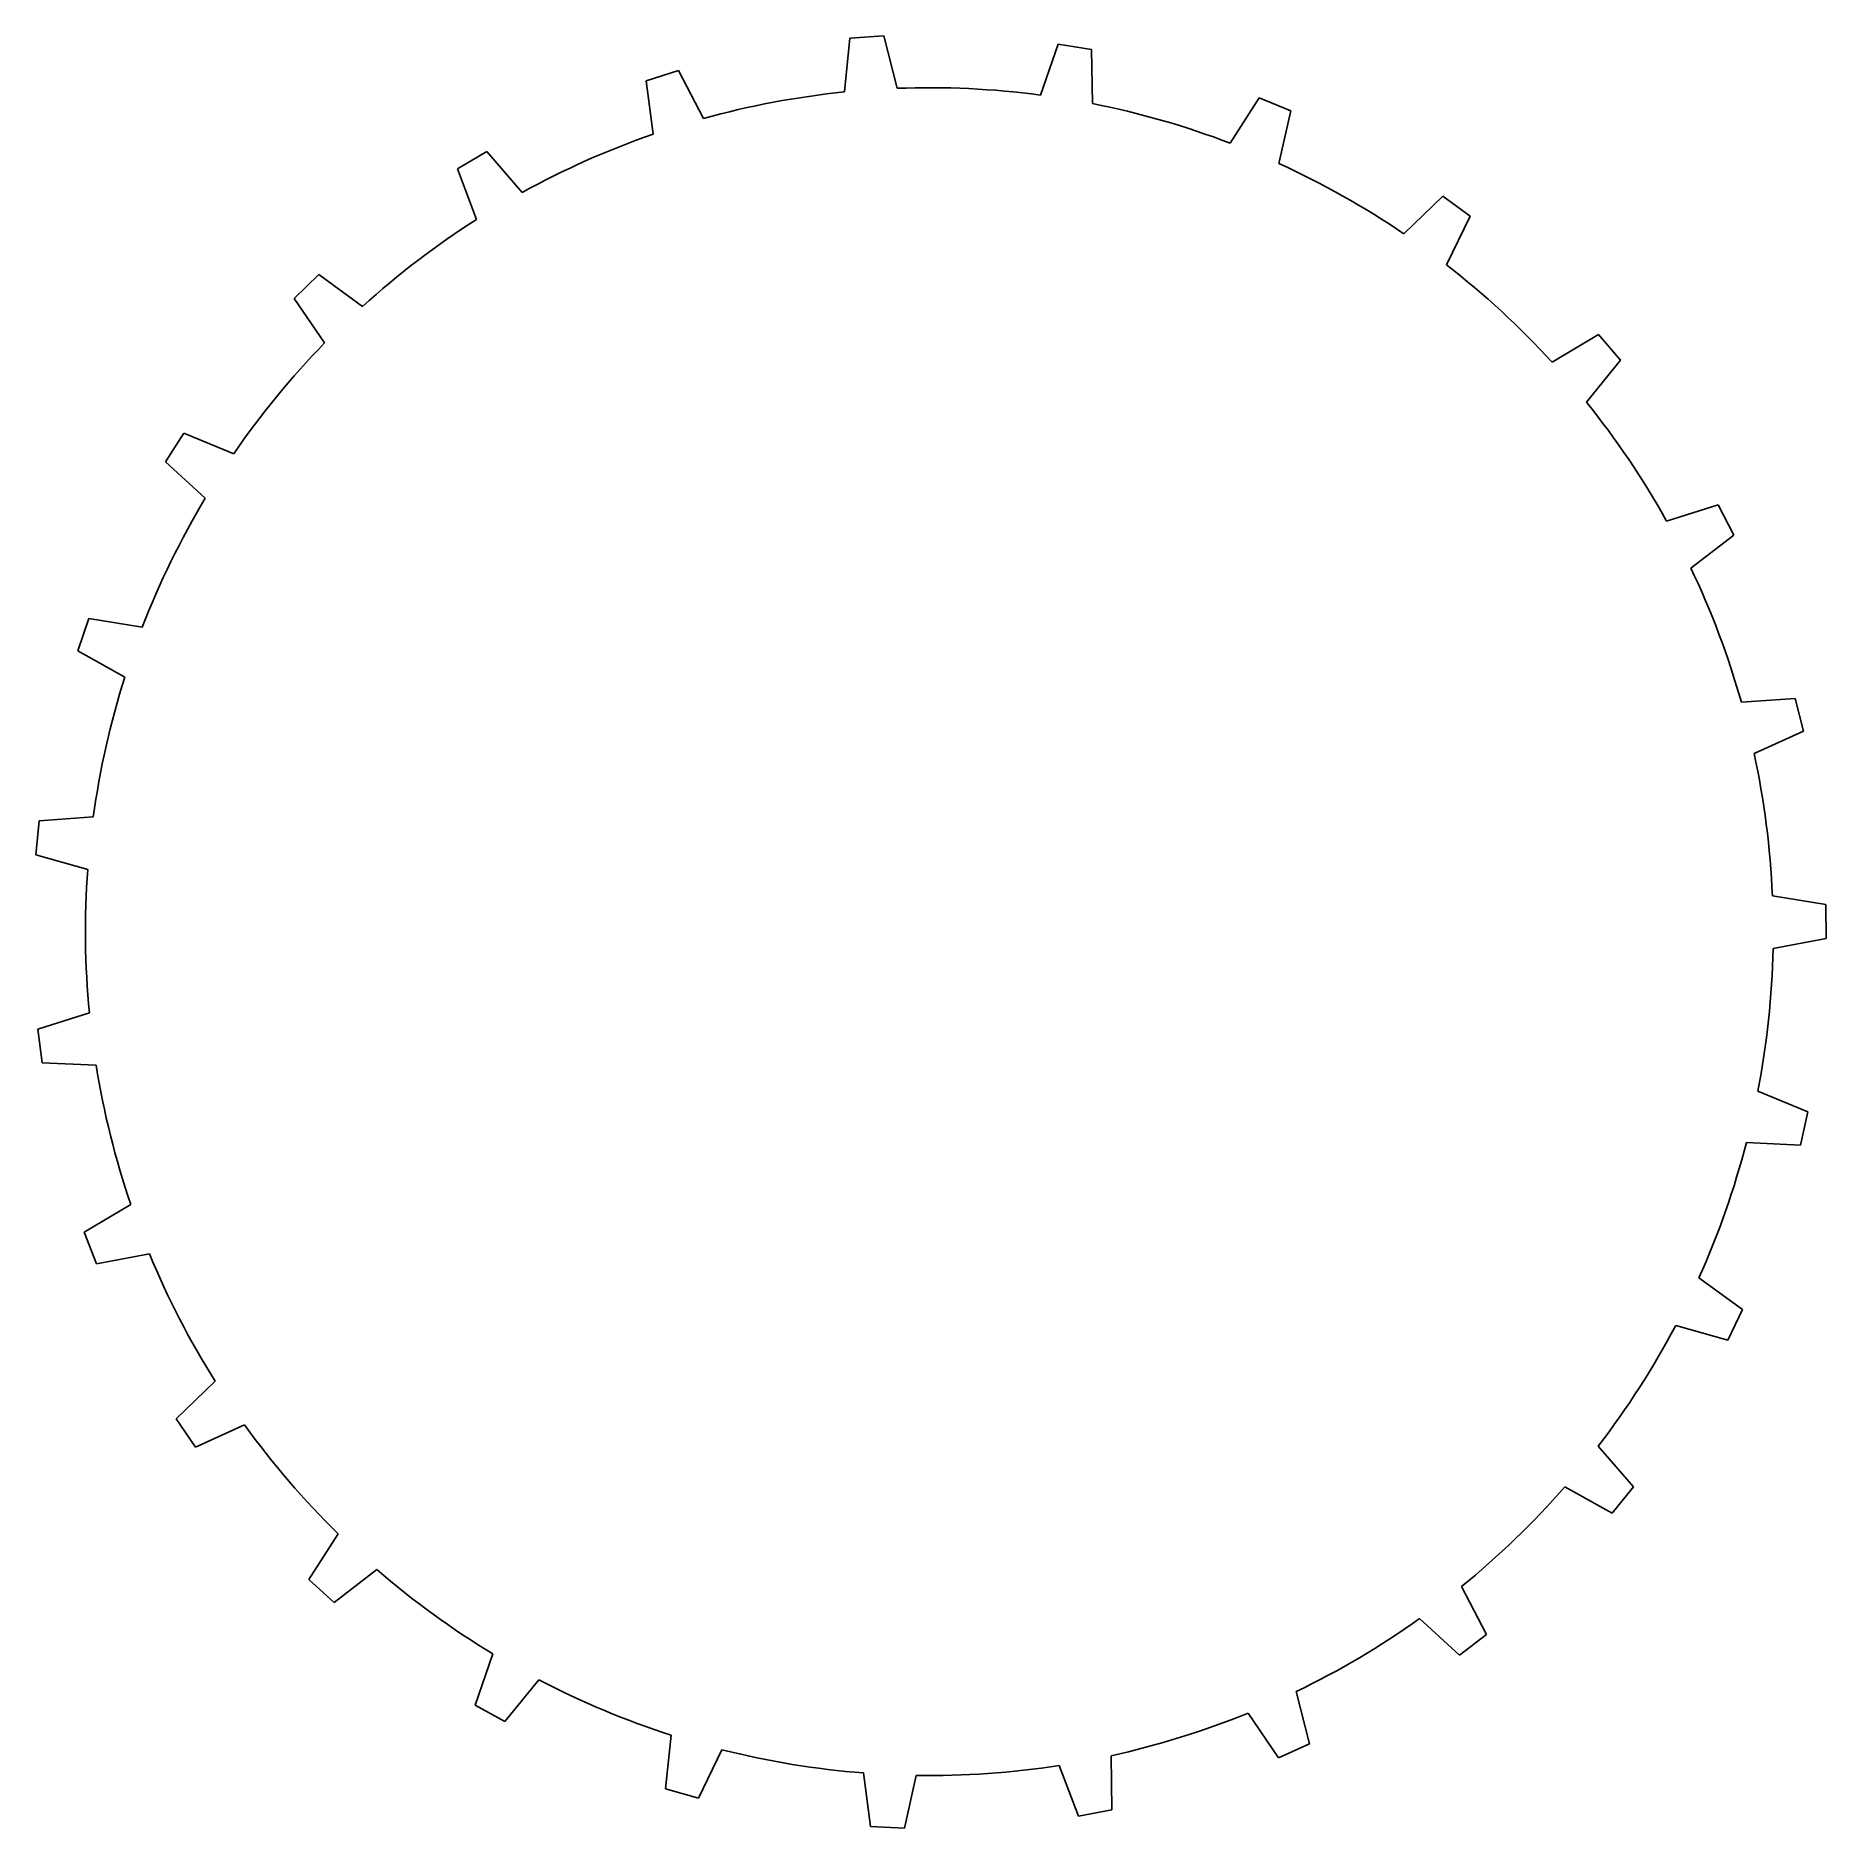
# Model space of a CAD drawing. Extents: x -63 to 73, y -23 to 112.
import ezdxf

# ---------------------------------------------------------------- set-up
doc = ezdxf.new("R2010")
doc.units = 0
doc.header["$MEASUREMENT"] = 0
doc.layers.add('LAYER_1', color=7, linetype='CONTINUOUS')

msp = doc.modelspace()

# ---------------------------------------------------------------- linework, layer by layer
at = {"layer": 'LAYER_1', "color": 143}
for points in [[(-1.3175, 108.2078), (-1.3175, 108.2078), (-0.9006, 112.2785), (-0.9006, 112.2785)], [(-0.9006, 112.2785), (-0.9006, 112.2785), (1.6726, 112.4651), (1.6726, 112.4651)], [(1.6726, 112.4651), (1.6726, 112.4651), (2.6728, 108.4855), (2.6728, 108.4855)], [(13.5392, 107.9759), (13.5392, 107.9759), (14.8837, 111.8408), (14.8837, 111.8408)], [(14.8837, 111.8408), (14.8837, 111.8408), (17.4306, 111.4289), (17.4306, 111.4289)], [(17.4306, 111.4289), (17.4306, 111.4289), (17.486, 107.3259), (17.486, 107.3259)], [(-16.3604, 109.0644), (-16.3604, 109.0644), (-13.8995, 109.8393), (-13.8995, 109.8393)], [(-15.8273, 105.0072), (-15.8273, 105.0072), (-16.3604, 109.0644), (-16.3604, 109.0644)], [(-13.8995, 109.8393), (-13.8995, 109.8393), (-12.0086, 106.1977), (-12.0086, 106.1977)], [(-1.3175, 108.2078), (-4.9318, 107.8424), (-8.5084, 107.1699), (-12.0086, 106.1977)], [(13.5392, 107.9759), (9.9381, 108.4539), (6.3028, 108.6244), (2.6728, 108.4855)], [(27.942, 104.3241), (27.942, 104.3241), (30.1416, 107.7748), (30.1416, 107.7748)], [(30.1416, 107.7748), (30.1416, 107.7748), (32.5248, 106.7866), (32.5248, 106.7866)], [(27.942, 104.3241), (24.5482, 105.6197), (21.0503, 106.6239), (17.486, 107.3259)], [(32.5248, 106.7866), (32.5248, 106.7866), (31.6326, 102.7814), (31.6326, 102.7814)], [(-15.8273, 105.0072), (-19.2599, 103.8181), (-22.585, 102.339), (-25.7666, 100.5857)], [(-30.6622, 102.3716), (-30.6622, 102.3716), (-28.4464, 103.6931), (-28.4464, 103.6931)], [(-28.4464, 103.6931), (-28.4464, 103.6931), (-25.7666, 100.5857), (-25.7666, 100.5857)], [(-29.2078, 98.5467), (-29.2078, 98.5467), (-30.6622, 102.3716), (-30.6622, 102.3716)], [(41.1144, 97.4492), (38.1109, 99.4925), (34.9388, 101.2764), (31.6326, 102.7814)], [(41.1144, 97.4492), (41.1144, 97.4492), (44.0505, 100.2996), (44.0505, 100.2996)], [(44.0505, 100.2996), (44.0505, 100.2996), (46.1416, 98.7885), (46.1416, 98.7885)], [(-29.2078, 98.5467), (-32.2737, 96.5981), (-35.168, 94.392), (-37.8595, 91.9523)], [(46.1416, 98.7885), (46.1416, 98.7885), (44.3497, 95.097), (44.3497, 95.097)], [(-43.035, 92.5609), (-43.035, 92.5609), (-41.1837, 94.3579), (-41.1837, 94.3579)], [(-41.1837, 94.3579), (-41.1837, 94.3579), (-37.8595, 91.9523), (-37.8595, 91.9523)], [(52.3463, 87.7218), (49.895, 90.4027), (47.2198, 92.8701), (44.3497, 95.097)], [(-40.7378, 89.1746), (-40.7378, 89.1746), (-43.035, 92.5609), (-43.035, 92.5609)], [(52.3463, 87.7218), (52.3463, 87.7218), (55.8606, 89.8183), (55.8606, 89.8183)], [(55.8606, 89.8183), (55.8606, 89.8183), (57.5468, 87.8657), (57.5468, 87.8657)], [(-40.7378, 89.1746), (-43.2716, 86.5715), (-45.5792, 83.7573), (-47.6355, 80.7627)], [(57.5468, 87.8657), (57.5468, 87.8657), (54.952, 84.687), (54.952, 84.687)], [(61.0322, 75.6664), (59.2652, 78.8404), (57.2311, 81.8581), (54.952, 84.687)], [(-52.8119, 80.1614), (-52.8119, 80.1614), (-51.4249, 82.3369), (-51.4249, 82.3369)], [(-51.4249, 82.3369), (-51.4249, 82.3369), (-47.6355, 80.7627), (-47.6355, 80.7627)], [(-49.7956, 77.3961), (-49.7956, 77.3961), (-52.8119, 80.1614), (-52.8119, 80.1614)], [(-49.7956, 77.3961), (-51.6608, 74.2788), (-53.2572, 71.0084), (-54.5675, 67.6202)], [(61.0322, 75.6664), (61.0322, 75.6664), (64.9352, 76.896), (64.9352, 76.896)], [(64.9352, 76.896), (64.9352, 76.896), (66.1257, 74.6071), (66.1257, 74.6071)], [(66.1257, 74.6071), (66.1257, 74.6071), (62.8677, 72.1125), (62.8677, 72.1125)], [(66.7037, 61.9329), (65.7163, 65.4288), (64.433, 68.8343), (62.8677, 72.1125)], [(-59.4657, 65.8414), (-59.4657, 65.8414), (-58.6178, 68.2781), (-58.6178, 68.2781)], [(-58.6178, 68.2781), (-58.6178, 68.2781), (-54.5675, 67.6202), (-54.5675, 67.6202)], [(-55.893, 63.8462), (-55.893, 63.8462), (-59.4657, 65.8414), (-59.4657, 65.8414)], [(-55.893, 63.8462), (-56.989, 60.3828), (-57.7882, 56.8324), (-58.2818, 53.2334)], [(66.7037, 61.9329), (66.7037, 61.9329), (70.7851, 62.2292), (70.7851, 62.2292)], [(70.7851, 62.2292), (70.7851, 62.2292), (71.4156, 59.7274), (71.4156, 59.7274)], [(71.4156, 59.7274), (71.4156, 59.7274), (67.6702, 58.0514), (67.6702, 58.0514)], [(69.0553, 47.2616), (68.9006, 50.891), (68.4373, 54.5006), (67.6702, 58.0514)], [(-62.3745, 52.9394), (-62.3745, 52.9394), (-58.2818, 53.2334), (-58.2818, 53.2334)], [(-62.6377, 50.3729), (-62.6377, 50.3729), (-62.3745, 52.9394), (-62.3745, 52.9394)], [(-58.7011, 49.2554), (-58.7011, 49.2554), (-62.6377, 50.3729), (-62.6377, 50.3729)], [(-58.7011, 49.2554), (-58.9689, 45.6326), (-58.9278, 41.9936), (-58.5781, 38.3778)], [(69.0553, 47.2616), (69.0553, 47.2616), (73.0949, 46.6087), (73.0949, 46.6087)], [(73.0949, 46.6087), (73.0949, 46.6087), (73.1315, 44.029), (73.1315, 44.029)], [(73.1315, 44.029), (73.1315, 44.029), (69.1005, 43.2619), (69.1005, 43.2619)], [(67.9599, 32.4435), (68.6465, 36.0107), (69.0281, 39.6299), (69.1005, 43.2619)], [(-62.4928, 37.1479), (-62.4928, 37.1479), (-58.5781, 38.3778), (-58.5781, 38.3778)], [(-62.1569, 34.5899), (-62.1569, 34.5899), (-62.4928, 37.1479), (-62.4928, 37.1479)], [(-58.0688, 34.4103), (-58.0688, 34.4103), (-62.1569, 34.5899), (-62.1569, 34.5899)], [(-58.0688, 34.4103), (-57.4939, 30.8234), (-56.6146, 27.292), (-55.4404, 23.8543)], [(67.9599, 32.4435), (67.9599, 32.4435), (71.7401, 30.8766), (71.7401, 30.8766)], [(71.7401, 30.8766), (71.7401, 30.8766), (71.1808, 28.3579), (71.1808, 28.3579)], [(63.4769, 18.2774), (64.9676, 21.5901), (66.1735, 25.0238), (67.0816, 28.5411)], [(71.1808, 28.3579), (71.1808, 28.3579), (67.0816, 28.5411), (67.0816, 28.5411)], [(-58.966, 21.7548), (-58.966, 21.7548), (-55.4404, 23.8543), (-55.4404, 23.8543)], [(-58.0493, 19.3431), (-58.0493, 19.3431), (-58.966, 21.7548), (-58.966, 21.7548)], [(-54.0299, 20.1112), (-54.0299, 20.1112), (-58.0493, 19.3431), (-58.0493, 19.3431)], [(-54.0299, 20.1112), (-52.6433, 16.7536), (-50.9733, 13.5201), (-49.0381, 10.4458)], [(63.4769, 18.2774), (63.4769, 18.2774), (66.7938, 15.8809), (66.7938, 15.8809)], [(66.7938, 15.8809), (66.7938, 15.8809), (65.6687, 13.5591), (65.6687, 13.5591)], [(55.8477, 5.527), (58.0622, 8.4066), (60.0275, 11.4696), (61.7222, 14.6828)], [(65.6687, 13.5591), (65.6687, 13.5591), (61.7222, 14.6828), (61.7222, 14.6828)], [(-51.9844, 7.5899), (-51.9844, 7.5899), (-49.0381, 10.4458), (-49.0381, 10.4458)], [(-50.5362, 5.4547), (-50.5362, 5.4547), (-51.9844, 7.5899), (-51.9844, 7.5899)], [(-46.8024, 7.129), (-46.8024, 7.129), (-50.5362, 5.4547), (-50.5362, 5.4547)], [(-46.8024, 7.129), (-44.6788, 4.1816), (-42.3081, 1.4204), (-39.716, -1.1247)], [(55.8477, 5.527), (55.8477, 5.527), (58.5225, 2.4302), (58.5225, 2.4302)], [(45.4837, -5.1203), (48.3026, -2.829), (50.9213, -0.3018), (53.3114, 2.4339)], [(56.8924, 0.4305), (56.8924, 0.4305), (53.3114, 2.4339), (53.3114, 2.4339)], [(58.5225, 2.4302), (58.5225, 2.4302), (56.8924, 0.4305), (56.8924, 0.4305)], [(-41.9243, -4.5831), (-41.9243, -4.5831), (-39.716, -1.1247), (-39.716, -1.1247)], [(-36.7757, -3.8365), (-36.7757, -3.8365), (-40.0228, -6.3268), (-40.0228, -6.3268)], [(-36.7757, -3.8365), (-34.0297, -6.2147), (-31.0861, -8.3548), (-27.977, -10.2335)], [(-40.0228, -6.3268), (-40.0228, -6.3268), (-41.9243, -4.5831), (-41.9243, -4.5831)], [(45.4837, -5.1203), (45.4837, -5.1203), (47.3723, -8.7505), (47.3723, -8.7505)], [(32.9437, -13.0905), (36.215, -11.511), (39.3459, -9.6559), (42.3025, -7.5451)], [(45.3249, -10.3204), (45.3249, -10.3204), (42.3025, -7.5451), (42.3025, -7.5451)], [(47.3723, -8.7505), (47.3723, -8.7505), (45.3249, -10.3204), (45.3249, -10.3204)], [(-29.3281, -14.108), (-29.3281, -14.108), (-27.977, -10.2335), (-27.977, -10.2335)], [(-24.4905, -12.1942), (-24.4905, -12.1942), (-27.0757, -15.3662), (-27.0757, -15.3662)], [(-24.4905, -12.1942), (-21.27, -13.875), (-17.9123, -15.2785), (-14.4537, -16.3896)], [(32.9437, -13.0905), (32.9437, -13.0905), (33.9442, -17.0584), (33.9442, -17.0584)], [(-27.0757, -15.3662), (-27.0757, -15.3662), (-29.3281, -14.108), (-29.3281, -14.108)], [(18.9036, -17.9539), (22.451, -17.1715), (25.9254, -16.0883), (29.289, -14.7163)], [(31.5899, -18.1138), (31.5899, -18.1138), (29.289, -14.7163), (29.289, -14.7163)], [(-14.8749, -20.4712), (-14.8749, -20.4712), (-14.4537, -16.3896), (-14.4537, -16.3896)], [(-10.609, -17.4934), (-10.609, -17.4934), (-12.3931, -21.176), (-12.3931, -21.176)], [(-10.609, -17.4934), (-7.0877, -18.3862), (-3.4968, -18.9775), (0.1248, -19.261)], [(33.9442, -17.0584), (33.9442, -17.0584), (31.5899, -18.1138), (31.5899, -18.1138)], [(4.1204, -19.4484), (7.7526, -19.5051), (11.3831, -19.2524), (14.9725, -18.6931)], [(16.4279, -22.5296), (16.4279, -22.5296), (14.9725, -18.6931), (14.9725, -18.6931)], [(18.9036, -17.9539), (18.9036, -17.9539), (18.9621, -22.0456), (18.9621, -22.0456)], [(0.6562, -23.3298), (0.6562, -23.3298), (0.1248, -19.261), (0.1248, -19.261)], [(4.1204, -19.4484), (4.1204, -19.4484), (3.2337, -23.4433), (3.2337, -23.4433)], [(-12.3931, -21.176), (-12.3931, -21.176), (-14.8749, -20.4712), (-14.8749, -20.4712)], [(18.9621, -22.0456), (18.9621, -22.0456), (16.4279, -22.5296), (16.4279, -22.5296)], [(3.2337, -23.4433), (3.2337, -23.4433), (0.6562, -23.3298), (0.6562, -23.3298)]]:
    msp.add_open_spline(points, degree=3, dxfattribs=at)

doc.saveas('drawing.dxf')
